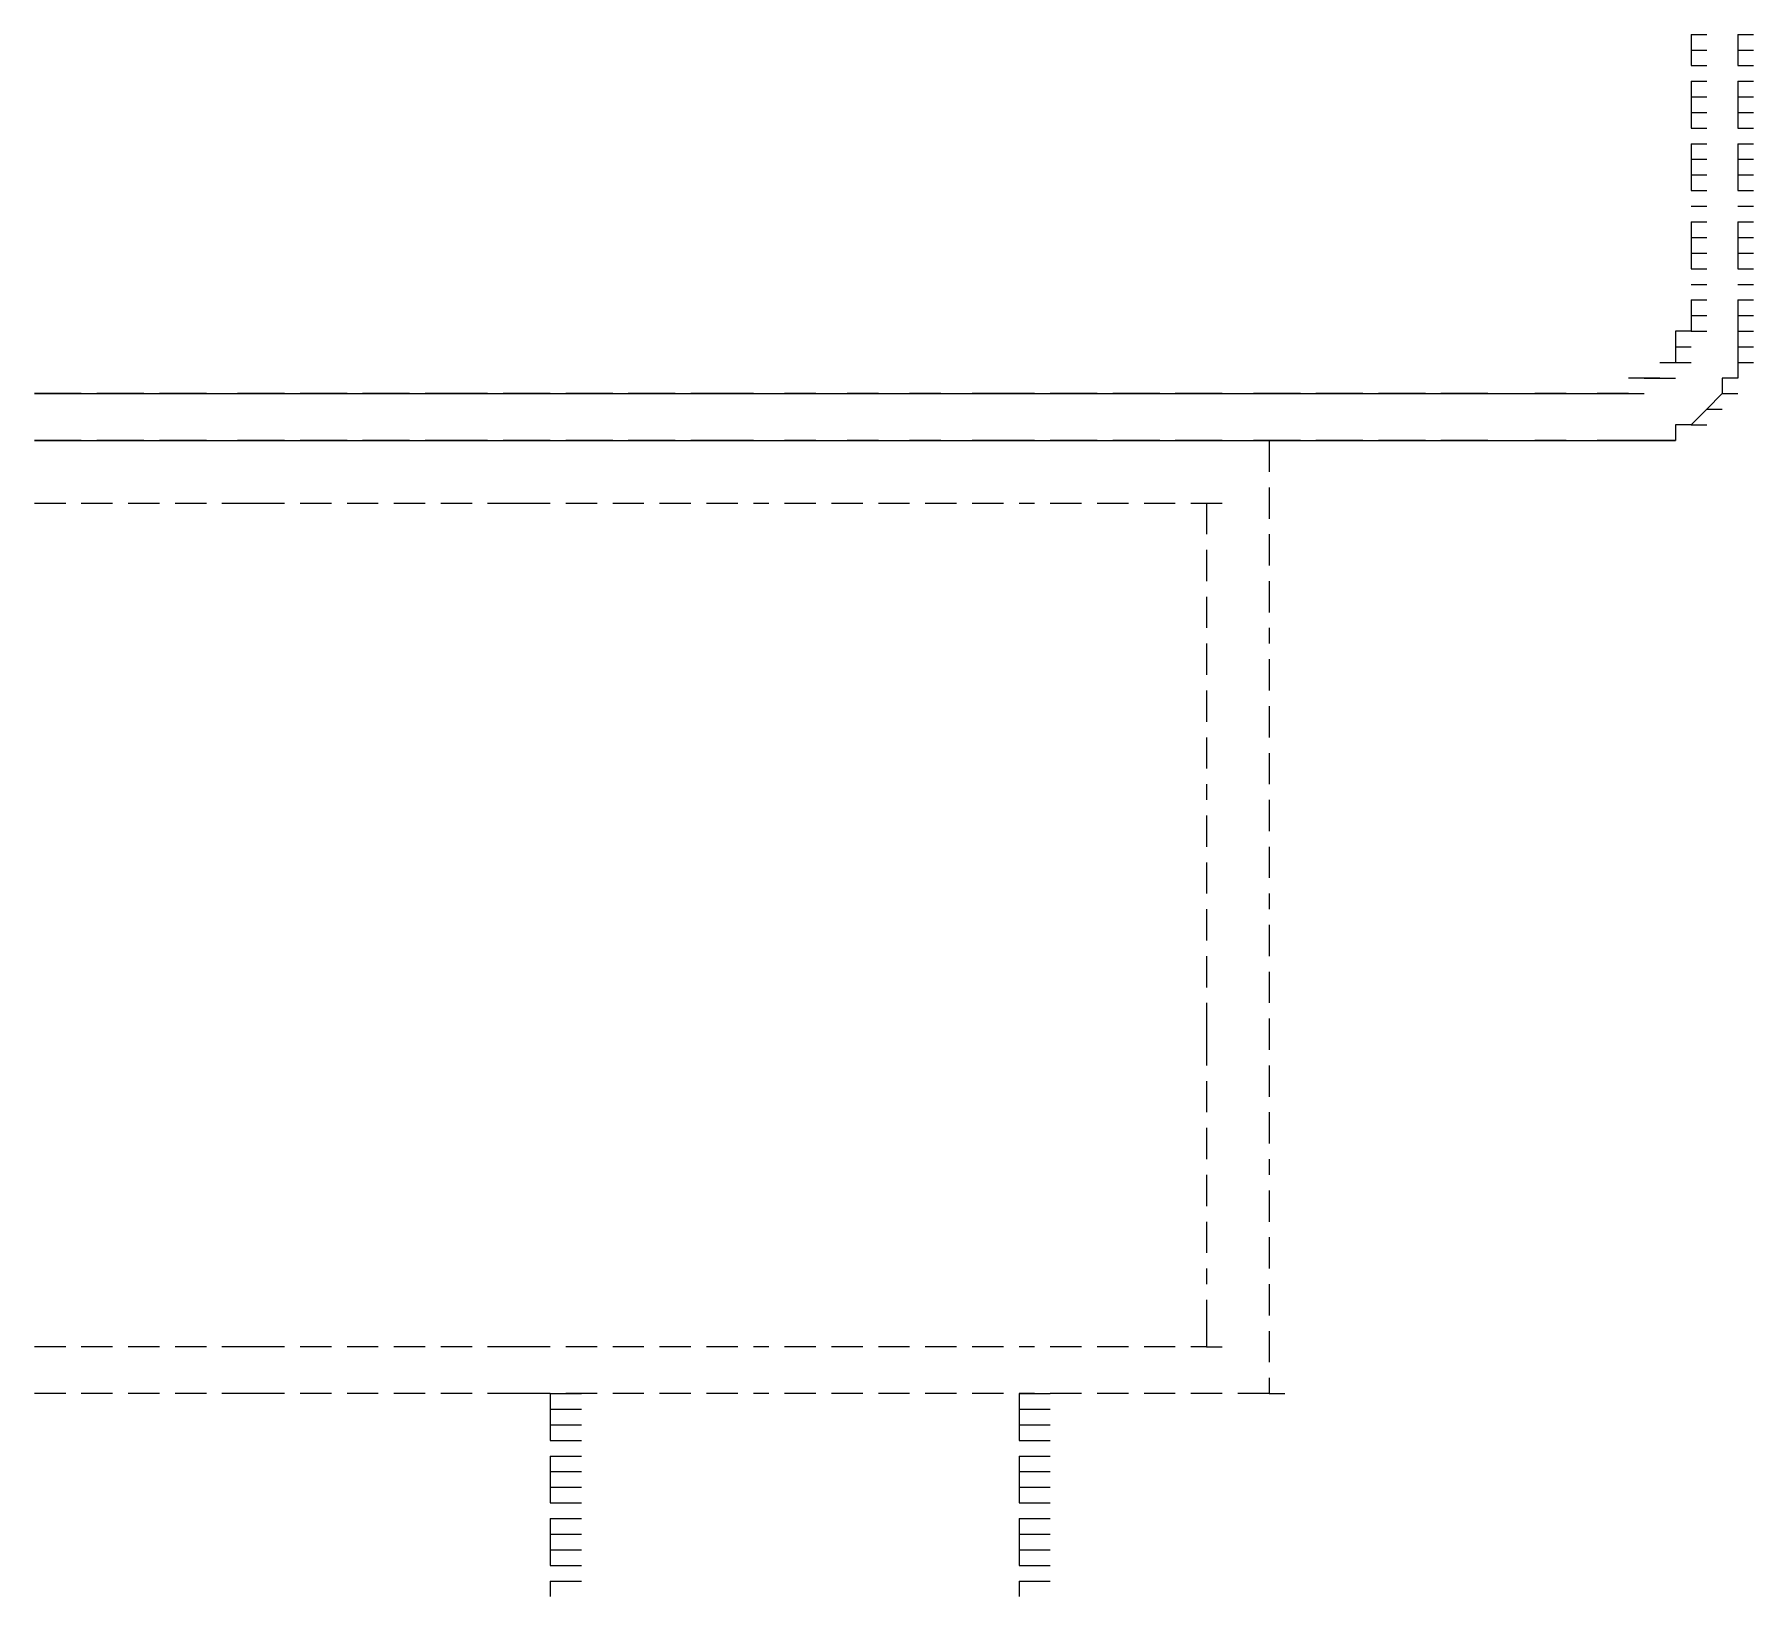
# Model space of a CAD drawing. Header units: inches. Extents: x 0.2 to 10.8, y 0.5 to 8.
# Drawn here: x 8.7633 to 8.9467, y 4.9983 to 5.165 of the extents above; entities that cross this region are included whole.
import ezdxf

# ---------------------------------------------------------------- set-up
doc = ezdxf.new("R2010")
doc.units = ezdxf.units.IN
doc.header["$MEASUREMENT"] = 0
doc.layers.add('PDF_Geometry', color=7, linetype='Continuous')

msp = doc.modelspace()

# ---------------------------------------------------------------- linework, layer by layer
at = {"layer": 'PDF_Geometry', "lineweight": 13}
for points in [[(8.94, 5.165), (8.94167, 5.165)], [(8.94, 5.165), (8.94, 5.16333)], [(8.945, 5.165), (8.94667, 5.165)], [(8.945, 5.165), (8.945, 5.16333)], [(8.94, 5.16333), (8.94167, 5.16333)], [(8.94, 5.16333), (8.94, 5.16167)], [(8.945, 5.16333), (8.94667, 5.16333)], [(8.945, 5.16333), (8.945, 5.16167)], [(8.94, 5.16167), (8.94167, 5.16167)], [(8.945, 5.16167), (8.94667, 5.16167)], [(8.94, 5.16), (8.94167, 5.16)], [(8.94, 5.16), (8.94, 5.15833)], [(8.945, 5.16), (8.94667, 5.16)], [(8.945, 5.16), (8.945, 5.15833)], [(8.94, 5.15833), (8.94167, 5.15833)], [(8.94, 5.15833), (8.94, 5.15667)], [(8.945, 5.15833), (8.94667, 5.15833)], [(8.945, 5.15833), (8.945, 5.15667)], [(8.94, 5.15667), (8.94167, 5.15667)], [(8.94, 5.15667), (8.94, 5.155)], [(8.945, 5.15667), (8.94667, 5.15667)], [(8.945, 5.15667), (8.945, 5.155)], [(8.94, 5.155), (8.94167, 5.155)], [(8.945, 5.155), (8.94667, 5.155)], [(8.94, 5.15333), (8.94167, 5.15333)], [(8.94, 5.15333), (8.94, 5.15167)], [(8.94, 5.15167), (8.94167, 5.15167)], [(8.94, 5.15167), (8.94, 5.15)], [(8.945, 5.15333), (8.94667, 5.15333)], [(8.945, 5.15333), (8.945, 5.15167)], [(8.945, 5.15167), (8.94667, 5.15167)], [(8.945, 5.15167), (8.945, 5.15)], [(8.94, 5.15), (8.94167, 5.15)], [(8.94, 5.15), (8.94, 5.14833)], [(8.945, 5.15), (8.94667, 5.15)], [(8.945, 5.15), (8.945, 5.14833)], [(8.94, 5.14833), (8.94167, 5.14833)], [(8.945, 5.14833), (8.94667, 5.14833)], [(8.94, 5.14667), (8.94167, 5.14667)], [(8.94, 5.14667), (8.94167, 5.14667)], [(8.945, 5.14667), (8.94667, 5.14667)], [(8.945, 5.14667), (8.94667, 5.14667)], [(8.94, 5.145), (8.94167, 5.145)], [(8.94, 5.145), (8.94, 5.14333)], [(8.945, 5.145), (8.94667, 5.145)], [(8.945, 5.145), (8.945, 5.14333)], [(8.94, 5.14333), (8.94167, 5.14333)], [(8.94, 5.14333), (8.94, 5.14167)], [(8.945, 5.14333), (8.94667, 5.14333)], [(8.945, 5.14333), (8.945, 5.14167)], [(8.94, 5.14167), (8.94167, 5.14167)], [(8.94, 5.14167), (8.94, 5.14)], [(8.945, 5.14167), (8.94667, 5.14167)], [(8.945, 5.14167), (8.945, 5.14)], [(8.94, 5.14), (8.94167, 5.14)], [(8.945, 5.14), (8.94667, 5.14)], [(8.94, 5.13833), (8.94167, 5.13833)], [(8.94, 5.13833), (8.94167, 5.13833)], [(8.945, 5.13833), (8.94667, 5.13833)], [(8.945, 5.13833), (8.94667, 5.13833)], [(8.94, 5.13667), (8.94167, 5.13667)], [(8.94, 5.13667), (8.94, 5.135)], [(8.945, 5.13667), (8.94667, 5.13667)], [(8.945, 5.13667), (8.945, 5.135)], [(8.94, 5.13333), (8.93833, 5.13333)], [(8.93833, 5.13333), (8.93833, 5.13167)], [(8.94, 5.135), (8.94167, 5.135)], [(8.94, 5.135), (8.94, 5.13333)], [(8.94, 5.13333), (8.94167, 5.13333)], [(8.945, 5.135), (8.94667, 5.135)], [(8.945, 5.135), (8.945, 5.13333)], [(8.945, 5.13333), (8.94667, 5.13333)], [(8.945, 5.13333), (8.945, 5.13167)], [(8.945, 5.13333), (8.94667, 5.13333)], [(8.93833, 5.13167), (8.94, 5.13167)], [(8.93833, 5.13167), (8.93833, 5.13)], [(8.945, 5.13167), (8.94667, 5.13167)], [(8.945, 5.13167), (8.945, 5.13)], [(8.93667, 5.13), (8.93833, 5.13)], [(8.93833, 5.13), (8.94, 5.13)], [(8.945, 5.13), (8.94667, 5.13)], [(8.945, 5.13), (8.945, 5.12833)], [(8.935, 5.12833), (8.93333, 5.12833)], [(8.93667, 5.12833), (8.935, 5.12833)], [(8.935, 5.12833), (8.93667, 5.12833)], [(8.93667, 5.12833), (8.93833, 5.12833)], [(8.945, 5.12833), (8.94333, 5.12833)], [(8.94333, 5.12833), (8.94333, 5.12667)], [(8.765, 5.12667), (8.76333, 5.12667)], [(8.76333, 5.12667), (8.765, 5.12667)], [(8.76667, 5.12667), (8.765, 5.12667)], [(8.765, 5.12667), (8.76667, 5.12667)], [(8.76833, 5.12667), (8.76667, 5.12667)], [(8.76667, 5.12667), (8.76833, 5.12667)], [(8.76833, 5.12667), (8.77, 5.12667)], [(8.77167, 5.12667), (8.77, 5.12667)], [(8.77, 5.12667), (8.77167, 5.12667)], [(8.77333, 5.12667), (8.77167, 5.12667)], [(8.77167, 5.12667), (8.77333, 5.12667)], [(8.775, 5.12667), (8.77333, 5.12667)], [(8.77333, 5.12667), (8.775, 5.12667)], [(8.775, 5.12667), (8.77667, 5.12667)], [(8.77833, 5.12667), (8.77667, 5.12667)], [(8.77667, 5.12667), (8.77833, 5.12667)], [(8.78, 5.12667), (8.77833, 5.12667)], [(8.77833, 5.12667), (8.78, 5.12667)], [(8.78167, 5.12667), (8.78, 5.12667)], [(8.78, 5.12667), (8.78167, 5.12667)], [(8.78167, 5.12667), (8.78333, 5.12667)], [(8.78333, 5.12667), (8.785, 5.12667)], [(8.78333, 5.12667), (8.785, 5.12667)], [(8.78667, 5.12667), (8.785, 5.12667)], [(8.785, 5.12667), (8.78667, 5.12667)], [(8.78833, 5.12667), (8.78667, 5.12667)], [(8.78667, 5.12667), (8.78833, 5.12667)], [(8.79, 5.12667), (8.78833, 5.12667)], [(8.78833, 5.12667), (8.79, 5.12667)], [(8.79, 5.12667), (8.79167, 5.12667)], [(8.79333, 5.12667), (8.79167, 5.12667)], [(8.79167, 5.12667), (8.79333, 5.12667)], [(8.795, 5.12667), (8.79333, 5.12667)], [(8.79333, 5.12667), (8.795, 5.12667)], [(8.79667, 5.12667), (8.795, 5.12667)], [(8.795, 5.12667), (8.79667, 5.12667)], [(8.79667, 5.12667), (8.79833, 5.12667)], [(8.8, 5.12667), (8.79833, 5.12667)], [(8.79833, 5.12667), (8.8, 5.12667)], [(8.80167, 5.12667), (8.8, 5.12667)], [(8.8, 5.12667), (8.80167, 5.12667)], [(8.80333, 5.12667), (8.80167, 5.12667)], [(8.80167, 5.12667), (8.80333, 5.12667)], [(8.80333, 5.12667), (8.805, 5.12667)], [(8.80667, 5.12667), (8.805, 5.12667)], [(8.805, 5.12667), (8.80667, 5.12667)], [(8.80833, 5.12667), (8.80667, 5.12667)], [(8.80667, 5.12667), (8.80833, 5.12667)], [(8.81, 5.12667), (8.80833, 5.12667)], [(8.80833, 5.12667), (8.81, 5.12667)], [(8.81167, 5.12667), (8.81, 5.12667)], [(8.81, 5.12667), (8.81167, 5.12667)], [(8.81167, 5.12667), (8.81333, 5.12667)], [(8.815, 5.12667), (8.81333, 5.12667)], [(8.81333, 5.12667), (8.815, 5.12667)], [(8.81667, 5.12667), (8.815, 5.12667)], [(8.815, 5.12667), (8.81667, 5.12667)], [(8.81833, 5.12667), (8.81667, 5.12667)], [(8.81667, 5.12667), (8.81833, 5.12667)], [(8.81833, 5.12667), (8.82, 5.12667)], [(8.82167, 5.12667), (8.82, 5.12667)], [(8.82, 5.12667), (8.82167, 5.12667)], [(8.82333, 5.12667), (8.82167, 5.12667)], [(8.82167, 5.12667), (8.82333, 5.12667)], [(8.825, 5.12667), (8.82333, 5.12667)], [(8.82333, 5.12667), (8.825, 5.12667)], [(8.825, 5.12667), (8.82667, 5.12667)], [(8.82833, 5.12667), (8.82667, 5.12667)], [(8.82667, 5.12667), (8.82833, 5.12667)], [(8.83, 5.12667), (8.82833, 5.12667)], [(8.82833, 5.12667), (8.83, 5.12667)], [(8.83167, 5.12667), (8.83, 5.12667)], [(8.83, 5.12667), (8.83167, 5.12667)], [(8.83167, 5.12667), (8.83333, 5.12667)], [(8.835, 5.12667), (8.83333, 5.12667)], [(8.83333, 5.12667), (8.835, 5.12667)], [(8.83667, 5.12667), (8.835, 5.12667)], [(8.835, 5.12667), (8.83667, 5.12667)], [(8.83833, 5.12667), (8.83667, 5.12667)], [(8.83667, 5.12667), (8.83833, 5.12667)], [(8.84, 5.12667), (8.83833, 5.12667)], [(8.83833, 5.12667), (8.84, 5.12667)], [(8.84, 5.12667), (8.84167, 5.12667)], [(8.84167, 5.12667), (8.84333, 5.12667)], [(8.84167, 5.12667), (8.84333, 5.12667)], [(8.845, 5.12667), (8.84333, 5.12667)], [(8.84333, 5.12667), (8.845, 5.12667)], [(8.84667, 5.12667), (8.845, 5.12667)], [(8.845, 5.12667), (8.84667, 5.12667)], [(8.84667, 5.12667), (8.84833, 5.12667)], [(8.84833, 5.12667), (8.85, 5.12667)], [(8.84833, 5.12667), (8.85, 5.12667)], [(8.85167, 5.12667), (8.85, 5.12667)], [(8.85, 5.12667), (8.85167, 5.12667)], [(8.85333, 5.12667), (8.85167, 5.12667)], [(8.85167, 5.12667), (8.85333, 5.12667)], [(8.85333, 5.12667), (8.855, 5.12667)], [(8.855, 5.12667), (8.85667, 5.12667)], [(8.855, 5.12667), (8.85667, 5.12667)], [(8.85833, 5.12667), (8.85667, 5.12667)], [(8.85667, 5.12667), (8.85833, 5.12667)], [(8.86, 5.12667), (8.85833, 5.12667)], [(8.85833, 5.12667), (8.86, 5.12667)], [(8.86, 5.12667), (8.86167, 5.12667)], [(8.86167, 5.12667), (8.86333, 5.12667)], [(8.86167, 5.12667), (8.86333, 5.12667)], [(8.865, 5.12667), (8.86333, 5.12667)], [(8.86333, 5.12667), (8.865, 5.12667)], [(8.86667, 5.12667), (8.865, 5.12667)], [(8.865, 5.12667), (8.86667, 5.12667)], [(8.86833, 5.12667), (8.86667, 5.12667)], [(8.86667, 5.12667), (8.86833, 5.12667)], [(8.87, 5.12667), (8.86833, 5.12667)], [(8.86833, 5.12667), (8.87, 5.12667)], [(8.87, 5.12667), (8.87167, 5.12667)], [(8.87333, 5.12667), (8.87167, 5.12667)], [(8.87167, 5.12667), (8.87333, 5.12667)], [(8.875, 5.12667), (8.87333, 5.12667)], [(8.87333, 5.12667), (8.875, 5.12667)], [(8.87667, 5.12667), (8.875, 5.12667)], [(8.875, 5.12667), (8.87667, 5.12667)], [(8.87667, 5.12667), (8.87833, 5.12667)], [(8.88, 5.12667), (8.87833, 5.12667)], [(8.87833, 5.12667), (8.88, 5.12667)], [(8.88167, 5.12667), (8.88, 5.12667)], [(8.88, 5.12667), (8.88167, 5.12667)], [(8.88333, 5.12667), (8.88167, 5.12667)], [(8.88167, 5.12667), (8.88333, 5.12667)], [(8.88333, 5.12667), (8.885, 5.12667)], [(8.88667, 5.12667), (8.885, 5.12667)], [(8.885, 5.12667), (8.88667, 5.12667)], [(8.88833, 5.12667), (8.88667, 5.12667)], [(8.88667, 5.12667), (8.88833, 5.12667)], [(8.89, 5.12667), (8.88833, 5.12667)], [(8.88833, 5.12667), (8.89, 5.12667)], [(8.89, 5.12667), (8.89167, 5.12667)], [(8.89167, 5.12667), (8.89333, 5.12667)], [(8.89167, 5.12667), (8.89333, 5.12667)], [(8.895, 5.12667), (8.89333, 5.12667)], [(8.89333, 5.12667), (8.895, 5.12667)], [(8.89667, 5.12667), (8.895, 5.12667)], [(8.895, 5.12667), (8.89667, 5.12667)], [(8.89833, 5.12667), (8.89667, 5.12667)], [(8.89667, 5.12667), (8.89833, 5.12667)], [(8.89833, 5.12667), (8.9, 5.12667)], [(8.90167, 5.12667), (8.9, 5.12667)], [(8.9, 5.12667), (8.90167, 5.12667)], [(8.90333, 5.12667), (8.90167, 5.12667)], [(8.90167, 5.12667), (8.90333, 5.12667)], [(8.905, 5.12667), (8.90333, 5.12667)], [(8.90333, 5.12667), (8.905, 5.12667)], [(8.905, 5.12667), (8.90667, 5.12667)], [(8.90833, 5.12667), (8.90667, 5.12667)], [(8.90667, 5.12667), (8.90833, 5.12667)], [(8.91, 5.12667), (8.90833, 5.12667)], [(8.90833, 5.12667), (8.91, 5.12667)], [(8.91167, 5.12667), (8.91, 5.12667)], [(8.91, 5.12667), (8.91167, 5.12667)], [(8.91167, 5.12667), (8.91333, 5.12667)], [(8.915, 5.12667), (8.91333, 5.12667)], [(8.91333, 5.12667), (8.915, 5.12667)], [(8.91667, 5.12667), (8.915, 5.12667)], [(8.915, 5.12667), (8.91667, 5.12667)], [(8.91833, 5.12667), (8.91667, 5.12667)], [(8.91667, 5.12667), (8.91833, 5.12667)], [(8.91833, 5.12667), (8.92, 5.12667)], [(8.92, 5.12667), (8.92167, 5.12667)], [(8.92, 5.12667), (8.92167, 5.12667)], [(8.92167, 5.12667), (8.92333, 5.12667)], [(8.92167, 5.12667), (8.92333, 5.12667)], [(8.925, 5.12667), (8.92333, 5.12667)], [(8.92333, 5.12667), (8.925, 5.12667)], [(8.92667, 5.12667), (8.925, 5.12667)], [(8.925, 5.12667), (8.92667, 5.12667)], [(8.92667, 5.12667), (8.92833, 5.12667)], [(8.92833, 5.12667), (8.93, 5.12667)], [(8.92833, 5.12667), (8.93, 5.12667)], [(8.93167, 5.12667), (8.93, 5.12667)], [(8.93, 5.12667), (8.93167, 5.12667)], [(8.93333, 5.12667), (8.93167, 5.12667)], [(8.93167, 5.12667), (8.93333, 5.12667)], [(8.93333, 5.12667), (8.935, 5.12667)], [(8.93333, 5.12667), (8.935, 5.12667)], [(8.94333, 5.12667), (8.94167, 5.125)], [(8.94333, 5.12667), (8.945, 5.12667)], [(8.94167, 5.125), (8.94, 5.12333)], [(8.94167, 5.125), (8.94333, 5.125)], [(8.94167, 5.125), (8.94333, 5.125)], [(8.94, 5.12333), (8.93833, 5.12333)], [(8.93833, 5.12333), (8.93833, 5.12167)], [(8.94, 5.12333), (8.94167, 5.12333)], [(8.76333, 5.12167), (8.76667, 5.12167)], [(8.765, 5.12167), (8.76333, 5.12167)], [(8.76333, 5.12167), (8.765, 5.12167)], [(8.76667, 5.12167), (8.765, 5.12167)], [(8.765, 5.12167), (8.76667, 5.12167)], [(8.76833, 5.12167), (8.76667, 5.12167)], [(8.76667, 5.12167), (8.76833, 5.12167)], [(8.76833, 5.12167), (8.77167, 5.12167)], [(8.76833, 5.12167), (8.77, 5.12167)], [(8.77167, 5.12167), (8.77, 5.12167)], [(8.77, 5.12167), (8.77167, 5.12167)], [(8.77333, 5.12167), (8.77167, 5.12167)], [(8.77167, 5.12167), (8.77333, 5.12167)], [(8.77333, 5.12167), (8.77667, 5.12167)], [(8.775, 5.12167), (8.77333, 5.12167)], [(8.77333, 5.12167), (8.775, 5.12167)], [(8.775, 5.12167), (8.77667, 5.12167)], [(8.77833, 5.12167), (8.77667, 5.12167)], [(8.77667, 5.12167), (8.77833, 5.12167)], [(8.77833, 5.12167), (8.78167, 5.12167)], [(8.78, 5.12167), (8.77833, 5.12167)], [(8.77833, 5.12167), (8.78, 5.12167)], [(8.78167, 5.12167), (8.78, 5.12167)], [(8.78, 5.12167), (8.78167, 5.12167)], [(8.78167, 5.12167), (8.78333, 5.12167)], [(8.78333, 5.12167), (8.78667, 5.12167)], [(8.78333, 5.12167), (8.785, 5.12167)], [(8.78333, 5.12167), (8.785, 5.12167)], [(8.78667, 5.12167), (8.785, 5.12167)], [(8.785, 5.12167), (8.78667, 5.12167)], [(8.78667, 5.12167), (8.79, 5.12167)], [(8.78833, 5.12167), (8.78667, 5.12167)], [(8.78667, 5.12167), (8.78833, 5.12167)], [(8.79, 5.12167), (8.78833, 5.12167)], [(8.78833, 5.12167), (8.79, 5.12167)], [(8.79, 5.12167), (8.79167, 5.12167)], [(8.79167, 5.12167), (8.795, 5.12167)], [(8.79333, 5.12167), (8.79167, 5.12167)], [(8.79167, 5.12167), (8.79333, 5.12167)], [(8.795, 5.12167), (8.79333, 5.12167)], [(8.79333, 5.12167), (8.795, 5.12167)], [(8.79667, 5.12167), (8.795, 5.12167)], [(8.795, 5.12167), (8.79667, 5.12167)], [(8.79667, 5.12167), (8.8, 5.12167)], [(8.79667, 5.12167), (8.79833, 5.12167)], [(8.8, 5.12167), (8.79833, 5.12167)], [(8.79833, 5.12167), (8.8, 5.12167)], [(8.80167, 5.12167), (8.8, 5.12167)], [(8.8, 5.12167), (8.80167, 5.12167)], [(8.80167, 5.12167), (8.805, 5.12167)], [(8.80333, 5.12167), (8.80167, 5.12167)], [(8.80167, 5.12167), (8.80333, 5.12167)], [(8.80333, 5.12167), (8.805, 5.12167)], [(8.80667, 5.12167), (8.805, 5.12167)], [(8.805, 5.12167), (8.80667, 5.12167)], [(8.80667, 5.12167), (8.81, 5.12167)], [(8.80833, 5.12167), (8.80667, 5.12167)], [(8.80667, 5.12167), (8.80833, 5.12167)], [(8.81, 5.12167), (8.80833, 5.12167)], [(8.80833, 5.12167), (8.81, 5.12167)], [(8.81167, 5.12167), (8.81, 5.12167)], [(8.81, 5.12167), (8.81167, 5.12167)], [(8.81167, 5.12167), (8.815, 5.12167)], [(8.81167, 5.12167), (8.81333, 5.12167)], [(8.815, 5.12167), (8.81333, 5.12167)], [(8.81333, 5.12167), (8.815, 5.12167)], [(8.815, 5.12167), (8.81833, 5.12167)], [(8.81667, 5.12167), (8.815, 5.12167)], [(8.815, 5.12167), (8.81667, 5.12167)], [(8.81833, 5.12167), (8.81667, 5.12167)], [(8.81667, 5.12167), (8.81833, 5.12167)], [(8.81833, 5.12167), (8.82, 5.12167)], [(8.82, 5.12167), (8.82333, 5.12167)], [(8.82167, 5.12167), (8.82, 5.12167)], [(8.82, 5.12167), (8.82167, 5.12167)], [(8.82333, 5.12167), (8.82167, 5.12167)], [(8.82167, 5.12167), (8.82333, 5.12167)], [(8.825, 5.12167), (8.82333, 5.12167)], [(8.82333, 5.12167), (8.825, 5.12167)], [(8.825, 5.12167), (8.82833, 5.12167)], [(8.825, 5.12167), (8.82667, 5.12167)], [(8.82833, 5.12167), (8.82667, 5.12167)], [(8.82667, 5.12167), (8.82833, 5.12167)], [(8.83, 5.12167), (8.82833, 5.12167)], [(8.82833, 5.12167), (8.83, 5.12167)], [(8.83, 5.12167), (8.83333, 5.12167)], [(8.83167, 5.12167), (8.83, 5.12167)], [(8.83, 5.12167), (8.83167, 5.12167)], [(8.83167, 5.12167), (8.83333, 5.12167)], [(8.835, 5.12167), (8.83333, 5.12167)], [(8.83333, 5.12167), (8.835, 5.12167)], [(8.835, 5.12167), (8.83833, 5.12167)], [(8.83667, 5.12167), (8.835, 5.12167)], [(8.835, 5.12167), (8.83667, 5.12167)], [(8.83833, 5.12167), (8.83667, 5.12167)], [(8.83667, 5.12167), (8.83833, 5.12167)], [(8.84, 5.12167), (8.83833, 5.12167)], [(8.83833, 5.12167), (8.84, 5.12167)], [(8.84, 5.12167), (8.84167, 5.12167)], [(8.84, 5.12167), (8.84167, 5.12167)], [(8.84167, 5.12167), (8.84333, 5.12167)], [(8.84167, 5.12167), (8.84333, 5.12167)], [(8.84333, 5.12167), (8.84667, 5.12167)], [(8.845, 5.12167), (8.84333, 5.12167)], [(8.84333, 5.12167), (8.845, 5.12167)], [(8.84667, 5.12167), (8.845, 5.12167)], [(8.845, 5.12167), (8.84667, 5.12167)], [(8.84667, 5.12167), (8.84833, 5.12167)], [(8.84833, 5.12167), (8.85167, 5.12167)], [(8.84833, 5.12167), (8.85, 5.12167)], [(8.84833, 5.12167), (8.85, 5.12167)], [(8.85167, 5.12167), (8.85, 5.12167)], [(8.85, 5.12167), (8.85167, 5.12167)], [(8.85333, 5.12167), (8.85167, 5.12167)], [(8.85167, 5.12167), (8.85333, 5.12167)], [(8.85333, 5.12167), (8.85667, 5.12167)], [(8.85333, 5.12167), (8.855, 5.12167)], [(8.855, 5.12167), (8.85667, 5.12167)], [(8.855, 5.12167), (8.85667, 5.12167)], [(8.85833, 5.12167), (8.85667, 5.12167)], [(8.85667, 5.12167), (8.85833, 5.12167)], [(8.85833, 5.12167), (8.86167, 5.12167)], [(8.86, 5.12167), (8.85833, 5.12167)], [(8.85833, 5.12167), (8.86, 5.12167)], [(8.86, 5.12167), (8.86167, 5.12167)], [(8.86167, 5.12167), (8.86333, 5.12167)], [(8.86167, 5.12167), (8.86333, 5.12167)], [(8.86333, 5.12167), (8.86667, 5.12167)], [(8.865, 5.12167), (8.86333, 5.12167)], [(8.86333, 5.12167), (8.865, 5.12167)], [(8.86667, 5.12167), (8.865, 5.12167)], [(8.865, 5.12167), (8.86667, 5.12167)], [(8.86833, 5.12167), (8.86667, 5.12167)], [(8.86667, 5.12167), (8.86833, 5.12167)], [(8.86833, 5.12167), (8.87, 5.12167)], [(8.87, 5.12167), (8.86833, 5.12167)], [(8.86833, 5.12167), (8.87, 5.12167)], [(8.87, 5.12167), (8.87167, 5.12167)], [(8.87167, 5.12167), (8.875, 5.12167)], [(8.87333, 5.12167), (8.87167, 5.12167)], [(8.87167, 5.12167), (8.87333, 5.12167)], [(8.875, 5.12167), (8.87333, 5.12167)], [(8.87333, 5.12167), (8.875, 5.12167)], [(8.87667, 5.12167), (8.875, 5.12167)], [(8.875, 5.12167), (8.87667, 5.12167)], [(8.87667, 5.12167), (8.88, 5.12167)], [(8.87667, 5.12167), (8.87833, 5.12167)], [(8.88, 5.12167), (8.87833, 5.12167)], [(8.87833, 5.12167), (8.88, 5.12167)], [(8.88167, 5.12167), (8.88, 5.12167)], [(8.88, 5.12167), (8.88167, 5.12167)], [(8.88167, 5.12167), (8.885, 5.12167)], [(8.88333, 5.12167), (8.88167, 5.12167)], [(8.88167, 5.12167), (8.88333, 5.12167)], [(8.88333, 5.12167), (8.885, 5.12167)], [(8.88667, 5.12167), (8.885, 5.12167)], [(8.885, 5.12167), (8.88667, 5.12167)], [(8.88667, 5.12167), (8.89, 5.12167)], [(8.88833, 5.12167), (8.88667, 5.12167)], [(8.88667, 5.12167), (8.88833, 5.12167)], [(8.89, 5.12167), (8.88833, 5.12167)], [(8.88833, 5.12167), (8.89, 5.12167)], [(8.89, 5.12167), (8.89167, 5.12167)], [(8.89167, 5.12167), (8.895, 5.12167)], [(8.89167, 5.12167), (8.89333, 5.12167)], [(8.89167, 5.12167), (8.89333, 5.12167)], [(8.895, 5.12167), (8.89333, 5.12167)], [(8.89333, 5.12167), (8.895, 5.12167)], [(8.895, 5.12167), (8.895, 5.11833)], [(8.895, 5.12167), (8.89667, 5.12167)], [(8.89667, 5.12167), (8.895, 5.12167)], [(8.895, 5.12167), (8.89667, 5.12167)], [(8.89833, 5.12167), (8.89667, 5.12167)], [(8.89667, 5.12167), (8.89833, 5.12167)], [(8.89833, 5.12167), (8.9, 5.12167)], [(8.90167, 5.12167), (8.9, 5.12167)], [(8.9, 5.12167), (8.90167, 5.12167)], [(8.90333, 5.12167), (8.90167, 5.12167)], [(8.90167, 5.12167), (8.90333, 5.12167)], [(8.905, 5.12167), (8.90333, 5.12167)], [(8.90333, 5.12167), (8.905, 5.12167)], [(8.905, 5.12167), (8.90667, 5.12167)], [(8.90833, 5.12167), (8.90667, 5.12167)], [(8.90667, 5.12167), (8.90833, 5.12167)], [(8.91, 5.12167), (8.90833, 5.12167)], [(8.90833, 5.12167), (8.91, 5.12167)], [(8.91167, 5.12167), (8.91, 5.12167)], [(8.91, 5.12167), (8.91167, 5.12167)], [(8.91167, 5.12167), (8.91333, 5.12167)], [(8.915, 5.12167), (8.91333, 5.12167)], [(8.91333, 5.12167), (8.915, 5.12167)], [(8.91667, 5.12167), (8.915, 5.12167)], [(8.915, 5.12167), (8.91667, 5.12167)], [(8.91833, 5.12167), (8.91667, 5.12167)], [(8.91667, 5.12167), (8.91833, 5.12167)], [(8.91833, 5.12167), (8.92, 5.12167)], [(8.92, 5.12167), (8.92167, 5.12167)], [(8.92, 5.12167), (8.92167, 5.12167)], [(8.92167, 5.12167), (8.92333, 5.12167)], [(8.92167, 5.12167), (8.92333, 5.12167)], [(8.925, 5.12167), (8.92333, 5.12167)], [(8.92333, 5.12167), (8.925, 5.12167)], [(8.92667, 5.12167), (8.925, 5.12167)], [(8.925, 5.12167), (8.92667, 5.12167)], [(8.92667, 5.12167), (8.92833, 5.12167)], [(8.92833, 5.12167), (8.93, 5.12167)], [(8.92833, 5.12167), (8.93, 5.12167)], [(8.93167, 5.12167), (8.93, 5.12167)], [(8.93, 5.12167), (8.93167, 5.12167)], [(8.93333, 5.12167), (8.93167, 5.12167)], [(8.93167, 5.12167), (8.93333, 5.12167)], [(8.935, 5.12167), (8.93333, 5.12167)], [(8.93333, 5.12167), (8.935, 5.12167)], [(8.93333, 5.12167), (8.935, 5.12167)], [(8.93667, 5.12167), (8.935, 5.12167)], [(8.935, 5.12167), (8.93667, 5.12167)], [(8.93833, 5.12167), (8.93667, 5.12167)], [(8.93667, 5.12167), (8.93833, 5.12167)], [(8.76333, 5.115), (8.76667, 5.115)], [(8.76833, 5.115), (8.77167, 5.115)], [(8.77333, 5.115), (8.77667, 5.115)], [(8.77833, 5.115), (8.78167, 5.115)], [(8.78333, 5.115), (8.78667, 5.115)], [(8.78667, 5.115), (8.79, 5.115)], [(8.79167, 5.115), (8.795, 5.115)], [(8.79667, 5.115), (8.8, 5.115)], [(8.80167, 5.115), (8.805, 5.115)], [(8.80667, 5.115), (8.81, 5.115)], [(8.81167, 5.115), (8.815, 5.115)], [(8.815, 5.115), (8.81833, 5.115)], [(8.82, 5.115), (8.82333, 5.115)], [(8.825, 5.115), (8.82833, 5.115)], [(8.83, 5.115), (8.83333, 5.115)], [(8.835, 5.115), (8.83833, 5.115)], [(8.84, 5.115), (8.84167, 5.115)], [(8.84333, 5.115), (8.84667, 5.115)], [(8.84833, 5.115), (8.85167, 5.115)], [(8.85333, 5.115), (8.85667, 5.115)], [(8.85833, 5.115), (8.86167, 5.115)], [(8.86333, 5.115), (8.86667, 5.115)], [(8.86833, 5.115), (8.87, 5.115)], [(8.87167, 5.115), (8.875, 5.115)], [(8.87667, 5.115), (8.88, 5.115)], [(8.88167, 5.115), (8.885, 5.115)], [(8.88667, 5.115), (8.88833, 5.115)], [(8.88833, 5.115), (8.88833, 5.11167)], [(8.88833, 5.115), (8.89, 5.115)], [(8.895, 5.11667), (8.895, 5.11333)], [(8.895, 5.11167), (8.895, 5.10833)], [(8.88833, 5.11), (8.88833, 5.10667)], [(8.895, 5.10667), (8.895, 5.10333)], [(8.88833, 5.105), (8.88833, 5.10167)], [(8.895, 5.10167), (8.895, 5.1)], [(8.88833, 5.1), (8.88833, 5.09667)], [(8.895, 5.09833), (8.895, 5.095)], [(8.88833, 5.095), (8.88833, 5.09167)], [(8.895, 5.09333), (8.895, 5.09)], [(8.88833, 5.09), (8.88833, 5.08667)], [(8.895, 5.08833), (8.895, 5.085)], [(8.88833, 5.085), (8.88833, 5.08333)], [(8.895, 5.08333), (8.895, 5.08)], [(8.88833, 5.08167), (8.88833, 5.07833)], [(8.895, 5.07833), (8.895, 5.075)], [(8.88833, 5.07667), (8.88833, 5.07333)], [(8.895, 5.07333), (8.895, 5.07167)], [(8.88833, 5.07167), (8.88833, 5.06833)], [(8.895, 5.07), (8.895, 5.06667)], [(8.88833, 5.06667), (8.88833, 5.06333)], [(8.895, 5.065), (8.895, 5.06167)], [(8.88833, 5.06167), (8.88833, 5.05833)], [(8.895, 5.06), (8.895, 5.05667)], [(8.88833, 5.05833), (8.88833, 5.055)], [(8.895, 5.055), (8.895, 5.05167)], [(8.88833, 5.05333), (8.88833, 5.05)], [(8.895, 5.05), (8.895, 5.04667)], [(8.88833, 5.04833), (8.88833, 5.045)], [(8.895, 5.045), (8.895, 5.04333)], [(8.88833, 5.04333), (8.88833, 5.04)], [(8.895, 5.04167), (8.895, 5.03833)], [(8.88833, 5.03833), (8.88833, 5.035)], [(8.895, 5.03667), (8.895, 5.03333)], [(8.88833, 5.03333), (8.88833, 5.03167)], [(8.895, 5.03167), (8.895, 5.02833)], [(8.88833, 5.03), (8.88833, 5.025)], [(8.895, 5.02667), (8.895, 5.02333)], [(8.76667, 5.025), (8.76333, 5.025)], [(8.77167, 5.025), (8.76833, 5.025)], [(8.77667, 5.025), (8.77333, 5.025)], [(8.78167, 5.025), (8.77833, 5.025)], [(8.78667, 5.025), (8.78333, 5.025)], [(8.79, 5.025), (8.78667, 5.025)], [(8.795, 5.025), (8.79167, 5.025)], [(8.8, 5.025), (8.79667, 5.025)], [(8.805, 5.025), (8.80167, 5.025)], [(8.81, 5.025), (8.80667, 5.025)], [(8.815, 5.025), (8.81167, 5.025)], [(8.81833, 5.025), (8.815, 5.025)], [(8.82333, 5.025), (8.82, 5.025)], [(8.82833, 5.025), (8.825, 5.025)], [(8.83333, 5.025), (8.83, 5.025)], [(8.83833, 5.025), (8.835, 5.025)], [(8.84167, 5.025), (8.84, 5.025)], [(8.84667, 5.025), (8.84333, 5.025)], [(8.85167, 5.025), (8.84833, 5.025)], [(8.85667, 5.025), (8.85333, 5.025)], [(8.86167, 5.025), (8.85833, 5.025)], [(8.86667, 5.025), (8.86333, 5.025)], [(8.87, 5.025), (8.86833, 5.025)], [(8.875, 5.025), (8.87167, 5.025)], [(8.88, 5.025), (8.87667, 5.025)], [(8.885, 5.025), (8.88167, 5.025)], [(8.88833, 5.025), (8.88667, 5.025)], [(8.88833, 5.025), (8.89, 5.025)], [(8.895, 5.02167), (8.895, 5.02)], [(8.76667, 5.02), (8.76333, 5.02)], [(8.77167, 5.02), (8.76833, 5.02)], [(8.77667, 5.02), (8.77333, 5.02)], [(8.78167, 5.02), (8.77833, 5.02)], [(8.78667, 5.02), (8.78333, 5.02)], [(8.79, 5.02), (8.78667, 5.02)], [(8.795, 5.02), (8.79167, 5.02)], [(8.8, 5.02), (8.79667, 5.02)], [(8.805, 5.02), (8.80167, 5.02)], [(8.81, 5.02), (8.80667, 5.02)], [(8.815, 5.02), (8.81167, 5.02)], [(8.81833, 5.02), (8.815, 5.02)], [(8.82333, 5.02), (8.82, 5.02)], [(8.82833, 5.02), (8.825, 5.02)], [(8.83333, 5.02), (8.83, 5.02)], [(8.83833, 5.02), (8.835, 5.02)], [(8.84167, 5.02), (8.84, 5.02)], [(8.84667, 5.02), (8.84333, 5.02)], [(8.85167, 5.02), (8.84833, 5.02)], [(8.85667, 5.02), (8.85333, 5.02)], [(8.86167, 5.02), (8.85833, 5.02)], [(8.86667, 5.02), (8.86333, 5.02)], [(8.87, 5.02), (8.86833, 5.02)], [(8.875, 5.02), (8.87167, 5.02)], [(8.88, 5.02), (8.87667, 5.02)], [(8.885, 5.02), (8.88167, 5.02)], [(8.89, 5.02), (8.88667, 5.02)], [(8.895, 5.02), (8.89167, 5.02)], [(8.895, 5.02), (8.89667, 5.02)]]:
    msp.add_lwpolyline(points, dxfattribs=at)
at = {"layer": 'PDF_Geometry', "lineweight": 9}
for points in [[(8.81833, 5.02), (8.81833, 5.01833)], [(8.81833, 5.02), (8.82, 5.02)], [(8.82, 5.02), (8.82167, 5.02)], [(8.86833, 5.02), (8.86833, 5.01833)], [(8.86833, 5.02), (8.87, 5.02)], [(8.87, 5.02), (8.87167, 5.02)], [(8.81833, 5.01833), (8.82, 5.01833)], [(8.81833, 5.01833), (8.81833, 5.01667)], [(8.81833, 5.01833), (8.82, 5.01833)], [(8.82, 5.01833), (8.82167, 5.01833)], [(8.82, 5.01833), (8.82167, 5.01833)], [(8.86833, 5.01833), (8.87, 5.01833)], [(8.86833, 5.01833), (8.86833, 5.01667)], [(8.86833, 5.01833), (8.87, 5.01833)], [(8.87, 5.01833), (8.87167, 5.01833)], [(8.87, 5.01833), (8.87167, 5.01833)], [(8.81833, 5.01667), (8.82, 5.01667)], [(8.81833, 5.01667), (8.81833, 5.015)], [(8.81833, 5.01667), (8.82, 5.01667)], [(8.82, 5.01667), (8.82167, 5.01667)], [(8.82, 5.01667), (8.82167, 5.01667)], [(8.86833, 5.01667), (8.87, 5.01667)], [(8.86833, 5.01667), (8.86833, 5.015)], [(8.86833, 5.01667), (8.87, 5.01667)], [(8.87, 5.01667), (8.87167, 5.01667)], [(8.87, 5.01667), (8.87167, 5.01667)], [(8.81833, 5.015), (8.82, 5.015)], [(8.81833, 5.015), (8.82, 5.015)], [(8.82, 5.015), (8.82167, 5.015)], [(8.82, 5.015), (8.82167, 5.015)], [(8.86833, 5.015), (8.87, 5.015)], [(8.86833, 5.015), (8.87, 5.015)], [(8.87, 5.015), (8.87167, 5.015)], [(8.87, 5.015), (8.87167, 5.015)], [(8.81833, 5.01333), (8.82, 5.01333)], [(8.81833, 5.01333), (8.81833, 5.01167)], [(8.81833, 5.01333), (8.82, 5.01333)], [(8.82, 5.01333), (8.82167, 5.01333)], [(8.82, 5.01333), (8.82167, 5.01333)], [(8.86833, 5.01333), (8.87, 5.01333)], [(8.86833, 5.01333), (8.86833, 5.01167)], [(8.86833, 5.01333), (8.87, 5.01333)], [(8.87, 5.01333), (8.87167, 5.01333)], [(8.87, 5.01333), (8.87167, 5.01333)], [(8.81833, 5.01167), (8.82, 5.01167)], [(8.81833, 5.01167), (8.81833, 5.01)], [(8.81833, 5.01167), (8.82, 5.01167)], [(8.82, 5.01167), (8.82167, 5.01167)], [(8.82, 5.01167), (8.82167, 5.01167)], [(8.86833, 5.01167), (8.87, 5.01167)], [(8.86833, 5.01167), (8.86833, 5.01)], [(8.86833, 5.01167), (8.87, 5.01167)], [(8.87, 5.01167), (8.87167, 5.01167)], [(8.87, 5.01167), (8.87167, 5.01167)], [(8.81833, 5.01), (8.82, 5.01)], [(8.81833, 5.01), (8.81833, 5.00833)], [(8.81833, 5.01), (8.82, 5.01)], [(8.82, 5.01), (8.82167, 5.01)], [(8.82, 5.01), (8.82167, 5.01)], [(8.86833, 5.01), (8.87, 5.01)], [(8.86833, 5.01), (8.86833, 5.00833)], [(8.86833, 5.01), (8.87, 5.01)], [(8.87, 5.01), (8.87167, 5.01)], [(8.87, 5.01), (8.87167, 5.01)], [(8.81833, 5.00833), (8.82, 5.00833)], [(8.81833, 5.00833), (8.82, 5.00833)], [(8.82, 5.00833), (8.82167, 5.00833)], [(8.82, 5.00833), (8.82167, 5.00833)], [(8.86833, 5.00833), (8.87, 5.00833)], [(8.86833, 5.00833), (8.87, 5.00833)], [(8.87, 5.00833), (8.87167, 5.00833)], [(8.87, 5.00833), (8.87167, 5.00833)], [(8.81833, 5.00667), (8.82, 5.00667)], [(8.81833, 5.00667), (8.81833, 5.005)], [(8.81833, 5.00667), (8.82, 5.00667)], [(8.81833, 5.005), (8.82, 5.005)], [(8.81833, 5.005), (8.81833, 5.00333)], [(8.81833, 5.005), (8.82, 5.005)], [(8.82, 5.00667), (8.82167, 5.00667)], [(8.82, 5.00667), (8.82167, 5.00667)], [(8.82, 5.005), (8.82167, 5.005)], [(8.82, 5.005), (8.82167, 5.005)], [(8.86833, 5.00667), (8.87, 5.00667)], [(8.86833, 5.00667), (8.86833, 5.005)], [(8.86833, 5.00667), (8.87, 5.00667)], [(8.86833, 5.005), (8.87, 5.005)], [(8.86833, 5.005), (8.86833, 5.00333)], [(8.86833, 5.005), (8.87, 5.005)], [(8.87, 5.00667), (8.87167, 5.00667)], [(8.87, 5.00667), (8.87167, 5.00667)], [(8.87, 5.005), (8.87167, 5.005)], [(8.87, 5.005), (8.87167, 5.005)], [(8.81833, 5.00333), (8.82, 5.00333)], [(8.81833, 5.00333), (8.81833, 5.00167)], [(8.81833, 5.00333), (8.82, 5.00333)], [(8.82, 5.00333), (8.82167, 5.00333)], [(8.82, 5.00333), (8.82167, 5.00333)], [(8.86833, 5.00333), (8.87, 5.00333)], [(8.86833, 5.00333), (8.86833, 5.00167)], [(8.86833, 5.00333), (8.87, 5.00333)], [(8.87, 5.00333), (8.87167, 5.00333)], [(8.87, 5.00333), (8.87167, 5.00333)], [(8.81833, 5.00167), (8.82, 5.00167)], [(8.81833, 5.00167), (8.82, 5.00167)], [(8.82, 5.00167), (8.82167, 5.00167)], [(8.82, 5.00167), (8.82167, 5.00167)], [(8.86833, 5.00167), (8.87, 5.00167)], [(8.86833, 5.00167), (8.87, 5.00167)], [(8.87, 5.00167), (8.87167, 5.00167)], [(8.87, 5.00167), (8.87167, 5.00167)], [(8.81833, 5), (8.82, 5)], [(8.81833, 5), (8.81833, 4.99833)], [(8.81833, 5), (8.82, 5)], [(8.82, 5), (8.82167, 5)], [(8.82, 5), (8.82167, 5)], [(8.86833, 5), (8.87, 5)], [(8.86833, 5), (8.86833, 4.99833)], [(8.86833, 5), (8.87, 5)], [(8.87, 5), (8.87167, 5)], [(8.87, 5), (8.87167, 5)]]:
    msp.add_lwpolyline(points, dxfattribs=at)

doc.saveas('drawing.dxf')
